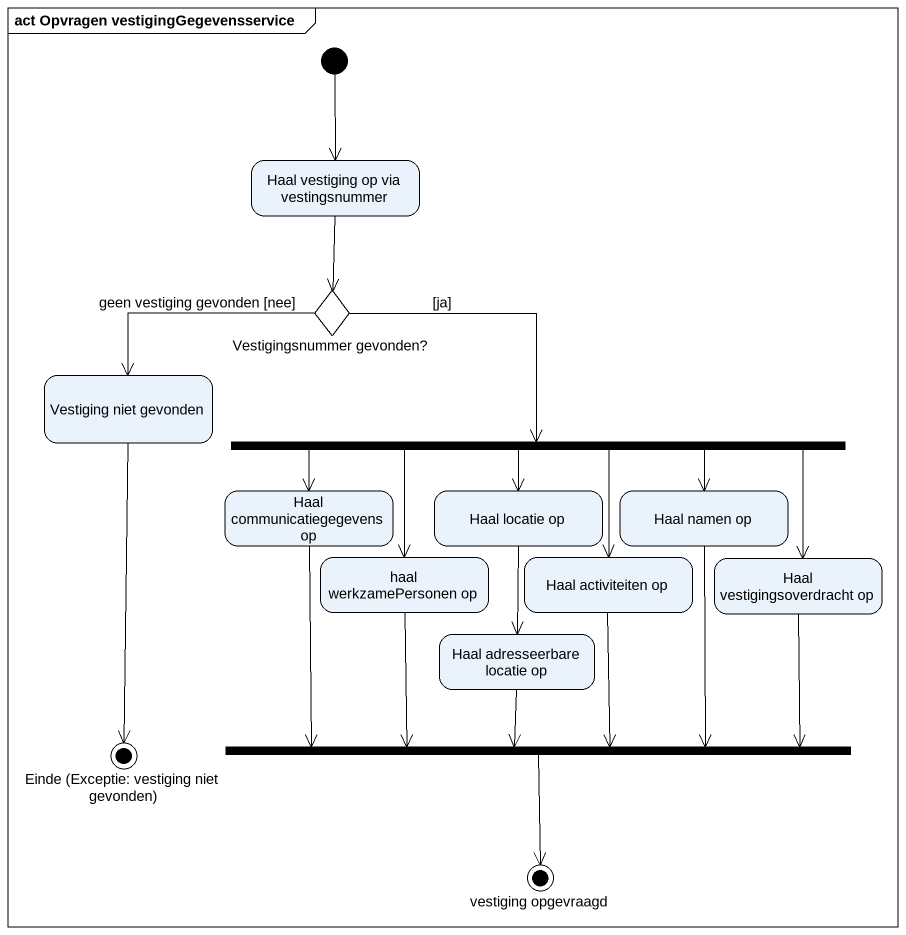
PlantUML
@startuml
mainframe act Opvragen vestigingGegevensservice
hide empty description
state "Haal vestiging op via vestingsnummer" as Haal_vestiging_op_via
state "Vestigingsnummer gevonden?" as Vestigingsnummer_gevonden <<choice>>
state "Vestiging niet gevonden" as Vestiging_niet_gevonden
state fork1 <<fork>>
state "Haal communicatiegegevens op" as Haal_communicatiegegevens_op
state "Haal locatie op" as Haal_locatie_op
state "Haal namen op" as Haal_namen_op
state "haal werkzamePersonen op" as haal_werkzamePersonen_op
state "Haal activiteiten op" as Haal_activiteiten_op
state "Haal vestigingsoverdracht op" as Haal_vestigingsoverdracht_op
state "Haal adresseerbare locatie op" as Haal_adresseerbare_locatie
state "Einde (Exceptie: vestiging niet gevonden)" as Einde_Exceptie_vestiging <<end>>
state fork2 <<join>>
state "vestiging opgevraagd" as vestiging_opgevraagd <<end>>
[*] --> Haal_vestiging_op_via
Haal_vestiging_op_via --> Vestigingsnummer_gevonden
Vestigingsnummer_gevonden -left-> Vestiging_niet_gevonden : geen vestiging gevonden [nee]
Vestigingsnummer_gevonden --> fork1 : [ja]
Vestiging_niet_gevonden --> Einde_Exceptie_vestiging
fork1 -left-> Haal_communicatiegegevens_op
fork1 --> Haal_locatie_op
fork1 -right-> Haal_namen_op
fork1 --> haal_werkzamePersonen_op
fork1 --> Haal_activiteiten_op
fork1 -right-> Haal_vestigingsoverdracht_op
Haal_communicatiegegevens_op --> fork2
Haal_locatie_op --> Haal_adresseerbare_locatie
Haal_namen_op --> fork2
haal_werkzamePersonen_op --> fork2
Haal_activiteiten_op --> fork2
Haal_vestigingsoverdracht_op --> fork2
Haal_adresseerbare_locatie --> fork2
fork2 --> vestiging_opgevraagd
@enduml
